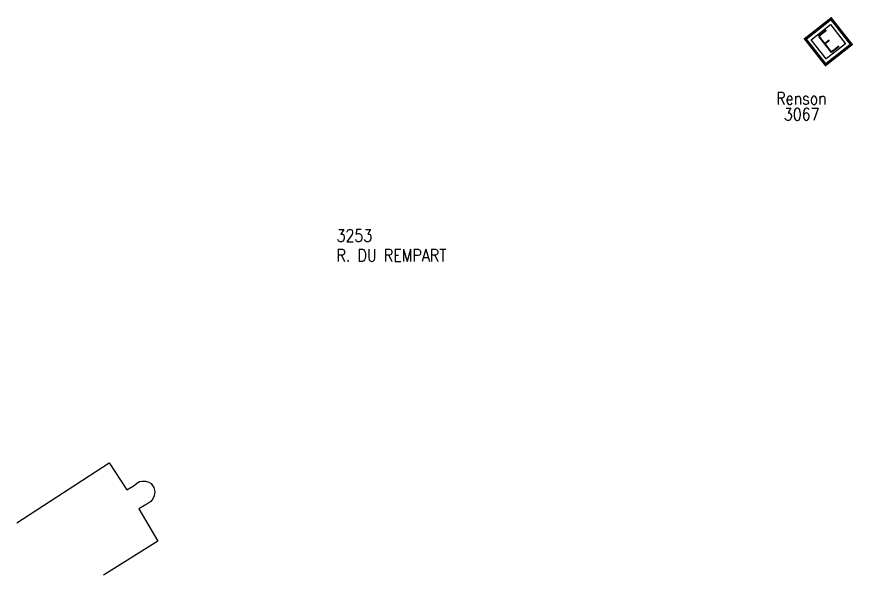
# Model space of a CAD drawing. Header units: millimetres. Extents: x 161035 to 161913, y 121036 to 121964.
# Drawn here: x 161042.6 to 161144.9, y 121429.9 to 121498.2 of the extents above; entities that cross this region are included whole.
import ezdxf
from ezdxf.enums import TextEntityAlignment as Align

# ---------------------------------------------------------------- set-up
doc = ezdxf.new("R2010")
doc.units = ezdxf.units.MM
doc.layers.get('0').update_dxf_attribs({"linetype": 'CONTINUOUS'})
doc.layers.add('M_200', color=7, linetype='CONTINUOUS')
doc.layers.add('W0100', color=7, linetype='CONTINUOUS')
doc.styles.add('M_ROMANS', font='ROMANS.shx', dxfattribs={"width": 0.75})
doc.styles.get("Standard").update_dxf_attribs({"font": 'romans.shx', "width": 0.85})

# ---------------------------------------------------------------- blocks, each defined once
blk = doc.blocks.new('M_200_56')
at = {"color": 0, "linetype": 'Continuous', "const_width": 0.35, "flags": 128}
blk.add_lwpolyline([(2, 2), (2, -2), (-2, -2), (-2, 2)], close=True, dxfattribs=at)
at = {"color": 0, "linetype": 'Continuous'}
blk.add_lwpolyline([(-1.5, 1.5), (1.5, 1.5), (1.5, -1.5), (-1.5, -1.5)], close=True, dxfattribs=at)
at = {"color": 0, "linetype": 'Continuous', "width": 0.85}
blk.add_text('E', height=2.5, dxfattribs=at).set_placement((0, 0), align=Align.MIDDLE_CENTER)
for tag, p in [('NUM', (0, 15.06)), ('NOM', (0, 8.65))]:
    blk.add_attdef(tag, text='', height=4, dxfattribs=at).set_placement(p, align=Align.MIDDLE)
at = {"color": 0, "linetype": 'Continuous', "style": 'M_ROMANS', "width": 0.75, "flags": 3}
for tag, p in [('DEF_LEG', (-0.13, -4.99)), ('DEF_COUP', (-0.13, -7.49)), ('DEF_TYPE', (-0.13, -9.99))]:
    blk.add_attdef(tag, text='', height=1.2, dxfattribs=at).set_placement(p, align=Align.MIDDLE)

msp = doc.modelspace()

# ---------------------------------------------------------------- linework, layer by layer
at = {"layer": 'W0100', "color": 252}
msp.add_lwpolyline([(161042.55, 121436.31), (161053.87, 121443.64), (161056.02, 121440.33), (161056.92, 121440.89), (161057.27, 121441.18), (161057.56, 121441.35), (161057.88, 121441.42), (161058.31, 121441.4), (161058.72, 121441.3), (161059, 121441.1), (161059.33, 121440.62), (161059.46, 121440.14), (161059.39, 121439.63), (161059.21, 121439.23), (161058.96, 121438.9), (161058.49, 121438.59), (161057.51, 121438.02), (161059.81, 121434.05), (161053.17, 121429.9)], dxfattribs=at)

# ---------------------------------------------------------------- block references
at = {"layer": 'M_200'}
ref = msp.add_blockref('M_200_56', (161141.88, 121495.14), dxfattribs=dict(at, rotation=38.21356397548544))
ref.add_attrib('NUM', '3067', dxfattribs={"layer": '0', "color": 0, "linetype": 'Continuous', "height": 1.5, "width": 0.85}).set_placement((161138.62, 121486.27), align=Align.MIDDLE)
ref.add_attrib('NOM', 'Renson', dxfattribs={"layer": '0', "color": 0, "linetype": 'Continuous', "height": 1.5, "width": 0.85}).set_placement((161138.59, 121488.22), align=Align.MIDDLE)

# ---------------------------------------------------------------- texts
at = {"layer": 'M_200', "linetype": 'Continuous', "width": 0.85}
for s, p in [('3253', (161081.69, 121470.69)), ('R. DU REMPART', (161081.69, 121468.27))]:
    msp.add_text(s, height=1.5, dxfattribs=at).set_placement(p)

doc.saveas('drawing.dxf')
